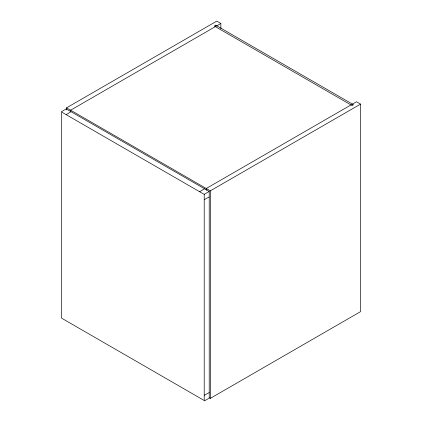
<?xml version="1.0" encoding="UTF-8"?>
<svg xmlns="http://www.w3.org/2000/svg" width="422" height="422" viewBox="0 0 422 422"><rect width="100%" height="100%" fill="white"/><g stroke="black" fill="none" stroke-linecap="round" stroke-linejoin="round"><path stroke-width="0.63" d="M61.448 111.73L66.196 108.913L209.222 191.488L209.222 398.141L204.422 400.863M209.217 392.613L204.216 395.25M66.555 109.82L66.555 107.842L216.797 21.1L220.87 23.453L220.87 28.722M220.87 23.453L70.627 110.195L70.627 111.508M204.406 194.262L209.217 191.488M66.555 107.842L210.325 190.85L360.567 104.107L360.567 311.626L210.325 398.368L209.307 397.777M360.567 104.107L356.495 101.755L206.252 188.497L206.252 190.259M204.216 199.632L209.201 196.974M204.454 188.761L199.664 191.746M70.986 111.703L66.196 114.689M210.325 190.85L210.325 398.368M215.716 25.183L214.281 26.011L352.064 105.558L353.499 104.73L215.716 25.183M204.216 194.373L61.644 112.062L61.644 318.193L204.216 400.51L204.216 194.373"/></g></svg>
